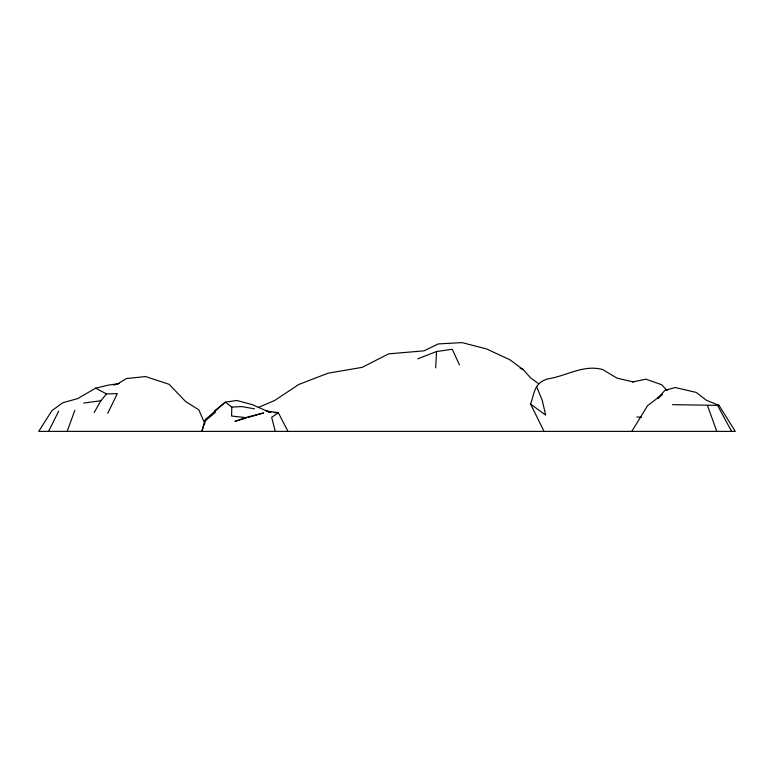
<?xml version="1.0" encoding="UTF-8"?>
<svg xmlns="http://www.w3.org/2000/svg" width="774" height="774" viewBox="0 0 774 774"><rect width="100%" height="100%" fill="white"/><g stroke="black" fill="none" stroke-linecap="round" stroke-linejoin="round"><path stroke-width="1.16" d="M201.879 431.389L205.603 419.353L225.389 402.122L231.813 407.085L231.581 416.015L245.929 417.65M435.665 367.882L436.555 351.512L452.239 349.297L459.504 364.96M201.714 431.389L205.603 419.353M287.976 431.389L278.282 412.648L266.662 411.052L269.662 412.271L252.305 404.657L236.805 400.468L225.389 402.122L214.543 410.926M544.025 431.389L530.616 404.096C534.699 391.973 534.534 382.192 548.572 378.757C567.023 375.69 583.461 364.409 602.578 369.498L617.159 378.196L633.413 381.959M67.154 431.389L74.846 410.336M107.712 413.374L117.319 393.656L106.464 393.908L95.695 388.151L77.652 398.62L62.81 402.732L52.003 410.549L38.7 431.389L735.3 431.389L719.007 405.382L706.333 400.235L696.203 392.418L675.305 387.542L664.924 390.338L657.765 398.417L662.409 394.372L647.615 405.624L631.778 431.389M48.549 431.389L58.718 411.11M94.157 412.581L100.852 400.748L106.464 393.908M205.507 420.688L215.598 412.068M278.263 412.794L271.674 417.35L275.263 431.389M258.197 407.511L274.693 400.468L298.745 384.504L328.147 373.165L362.203 367.35L388.616 353.853L424.007 350.845L438.239 343.937L462.03 342.611L486.585 348.948L509.698 359.649L523.243 369.653L530.509 377.799L538.723 383.759M417.767 358.826L436.555 351.512M248.222 417.467L263.557 412.948L247.428 417.031L234.948 421.346L246.016 418.105M113.652 385.065L119.36 383.42M95.695 388.151L108.418 385.104L117.919 383.769L126.385 378.554L145.57 376.551L169.129 384.32L185.731 401.648L198.821 409.843L204.926 423.852M632.522 381.979L645.903 379.173L661.789 384.755L667.169 390.628M83.708 403.061L100.852 400.748M672.509 404.657L719.007 405.382L716.821 405.121M231.813 407.085L241.701 406.563L254.462 408.827M274.228 412.581L278.282 412.648M636.847 417.002L641.549 417.225M268.82 411.894L271.016 412.232M520.089 368.095L523.243 369.653M530.616 404.096L545.689 415.096L542.148 400.042L536.469 386.419M717.595 405.47L731.594 431.389M707.513 405.624L716.801 431.389"/></g></svg>
